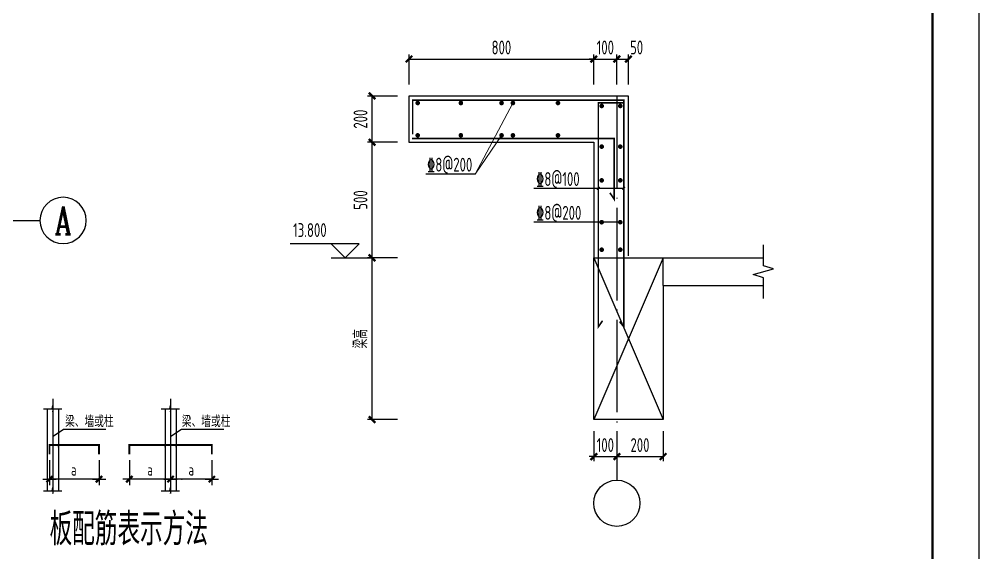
# Model space of a CAD drawing. Extents: x 9732137 to 18866768, y -962146 to 246094.
# Drawn here: x 9815684 to 9836457, y -557624 to -546083 of the extents above; entities that cross this region are included whole.
import ezdxf
from ezdxf.enums import TextEntityAlignment as Align

# ---------------------------------------------------------------- set-up
doc = ezdxf.new("R2010")
doc.units = 0
doc.header["$LTSCALE"] = 1000
doc.linetypes.add('DOTE', pattern=[2.42, 2, -0.2, 0.02, -0.2])
doc.layers.get('0').update_dxf_attribs({"linetype": 'CONTINUOUS'})
doc.layers.get('Defpoints').update_dxf_attribs({"linetype": 'CONTINUOUS'})
for name, color, linetype in [('AXIS', 1, 'DOTE'), ('AXIS_NUM', 7, 'CONTINUOUS'), ('BORDER', 7, 'CONTINUOUS'), ('DIM', 3, 'CONTINUOUS'), ('NUM', 7, 'CONTINUOUS'), ('TEXT', 7, 'CONTINUOUS'), ('THIN', 7, 'CONTINUOUS'), ('节点', 7, 'CONTINUOUS'), ('零厚板', 7, 'CONTINUOUS')]:
    doc.layers.add(name, color=color, linetype=linetype)
doc.layers.add('rein', color=6, linetype='ByLayer', lineweight=18)
doc.styles.add('TSSD_Axis', font='Complex.shx', dxfattribs={"width": 0.7, "bigfont": 'hztxt.shx'})
doc.styles.add('TSSD_Dimension', font='Tssdeng.shx', dxfattribs={"width": 0.7, "bigfont": 'hztxt.shx'})
doc.styles.add('TSSD_Label', font='Tssdeng.shx', dxfattribs={"width": 0.7, "bigfont": 'hztxt.shx'})
doc.styles.add('TSSD_Norm', font='Tssdeng.shx', dxfattribs={"width": 0.7, "bigfont": 'hztxt.shx'})
doc.styles.add('TSSD_Rein', font='Tssdeng.shx', dxfattribs={"width": 0.7, "bigfont": 'hztxt.shx'})
doc.dimstyles.new('TSSD_20_100', dxfattribs={"dimtxt": 300, "dimasz": 100, "dimexe": 100, "dimexo": 250, "dimgap": 100, "dimtad": 1, "dimdec": 0, "dimlfac": 0.2, "dimzin": 0, "dimdsep": 46, "dimtxsty": 'TSSD_Dimension', "dimblk": 'ARCHTICK', "dimcen": 0, "dimclrt": 7, "dimadec": 0, "dimazin": 0, "dimtfac": 1, "dimtdec": 0, "dimtix": 1, "dimtmove": 2, "dimatfit": 3, "dimldrblk": 'ARCHTICK', "dimfxl": 1, "dimtolj": 1, "dimtzin": 0, "dimarcsym": 0})

# ---------------------------------------------------------------- blocks, each defined once
blk = doc.blocks.new('ts_axno')
at = {"color": 0, "linetype": 'ByBlock', "lineweight": -2}
blk.add_circle((0, 0), 0.5, dxfattribs=at)
at = {"color": 0, "linetype": 'ByBlock', "lineweight": -2, "style": 'TSSD_Axis', "width": 0.7}
blk.add_attdef('A', text='', height=0.6, dxfattribs=at).set_placement((0, 0), align=Align.MIDDLE_CENTER)
blk = doc.blocks.new('_DIMX')
blk.add_line((-150, 0), (150, 0))
at = {"const_width": 50}
blk.add_lwpolyline([(-70, -70), (70, 70)], dxfattribs=at)
blk = doc.blocks.new('_ArchTick')
at = {"color": 0, "linetype": 'ByBlock', "const_width": 0.5}
blk.add_lwpolyline([(-0.71, -0.71), (0.71, 0.71)], dxfattribs=at)
blk = doc.blocks.new('*D372')
at = {"layer": 'Defpoints', "color": 0}
for p in [(9828122, -546944), (9824122, -547744), (9828122, -547744)]:
    blk.add_point(p, dxfattribs=at)
at = {"layer": 'DIM', "color": 0, "lineweight": -2}
for p, q in [((9824122, -547494), (9824122, -546844)), ((9824122, -546944), (9828122, -546944)), ((9828122, -547494), (9828122, -546844))]:
    blk.add_line(p, q, dxfattribs=at)
at = {"layer": 'DIM', "color": 0, "lineweight": -2, "xscale": 100, "yscale": 100, "zscale": 100, "rotation": 180}
blk.add_blockref('_ArchTick', (9824122, -546944), dxfattribs=at)
at = {"layer": 'DIM', "color": 0, "lineweight": -2, "xscale": 100, "yscale": 100, "zscale": 100}
blk.add_blockref('_ArchTick', (9828122, -546944), dxfattribs=at)
at = {"layer": 'DIM', "color": 7, "insert": (9826122, -546694), "char_height": 300, "attachment_point": 5, "style": 'TSSD_Dimension'}
blk.add_mtext('\\A1;800', dxfattribs=at)
blk = doc.blocks.new('*D373')
at = {"layer": 'Defpoints', "color": 0}
for p in [(9828622, -546944), (9828122, -547744), (9828622, -547744)]:
    blk.add_point(p, dxfattribs=at)
at = {"layer": 'DIM', "color": 0, "lineweight": -2}
for p, q in [((9828122, -546944), (9828022, -546944)), ((9828122, -547494), (9828122, -546844)), ((9828122, -546944), (9828622, -546944)), ((9828622, -547494), (9828622, -546844)), ((9828622, -546944), (9828722, -546944))]:
    blk.add_line(p, q, dxfattribs=at)
at = {"layer": 'DIM', "color": 0, "lineweight": -2, "xscale": 100, "yscale": 100, "zscale": 100}
blk.add_blockref('_ArchTick', (9828122, -546944), dxfattribs=at)
at = {"layer": 'DIM', "color": 0, "lineweight": -2, "xscale": 100, "yscale": 100, "zscale": 100, "rotation": 180}
blk.add_blockref('_ArchTick', (9828622, -546944), dxfattribs=at)
at = {"layer": 'DIM', "color": 7, "insert": (9828372, -546694), "char_height": 300, "attachment_point": 5, "style": 'TSSD_Dimension'}
blk.add_mtext('\\A1;100', dxfattribs=at)
blk = doc.blocks.new('*D374')
at = {"layer": 'Defpoints', "color": 0}
for p in [(9823322, -548744), (9824122, -548744), (9824122, -551244)]:
    blk.add_point(p, dxfattribs=at)
at = {"layer": 'DIM', "color": 0, "lineweight": -2}
for p, q in [((9823872, -548744), (9823222, -548744)), ((9823322, -551244), (9823322, -548744)), ((9823872, -551244), (9823222, -551244))]:
    blk.add_line(p, q, dxfattribs=at)
at = {"layer": 'DIM', "color": 0, "lineweight": -2, "xscale": 100, "yscale": 100, "zscale": 100}
for p, rotation in [((9823322, -548744), 90), ((9823322, -551244), 270)]:
    blk.add_blockref('_ArchTick', p, dxfattribs=dict(at, rotation=rotation))
at = {"layer": 'DIM', "color": 7, "insert": (9823072, -549994), "char_height": 300, "attachment_point": 5, "rotation": 90, "style": 'TSSD_Dimension'}
blk.add_mtext('\\A1;500', dxfattribs=at)
blk = doc.blocks.new('*D375')
at = {"layer": 'Defpoints', "color": 0}
for p in [(9823322, -547744), (9824122, -547744), (9824122, -548744)]:
    blk.add_point(p, dxfattribs=at)
at = {"layer": 'DIM', "color": 0, "lineweight": -2}
for p, q in [((9823872, -547744), (9823222, -547744)), ((9823322, -548744), (9823322, -547744)), ((9823872, -548744), (9823222, -548744))]:
    blk.add_line(p, q, dxfattribs=at)
at = {"layer": 'DIM', "color": 0, "lineweight": -2, "xscale": 100, "yscale": 100, "zscale": 100}
for p, rotation in [((9823322, -547744), 90), ((9823322, -548744), 270)]:
    blk.add_blockref('_ArchTick', p, dxfattribs=dict(at, rotation=rotation))
at = {"layer": 'DIM', "color": 7, "insert": (9823072, -548244), "char_height": 300, "attachment_point": 5, "rotation": 90, "style": 'TSSD_Dimension'}
blk.add_mtext('\\A1;200', dxfattribs=at)
blk = doc.blocks.new('*D376')
at = {"layer": 'Defpoints', "color": 0}
for p in [(9823322, -551244), (9824122, -551244), (9824122, -554744)]:
    blk.add_point(p, dxfattribs=at)
at = {"layer": 'DIM', "color": 0, "lineweight": -2}
for p, q in [((9823872, -551244), (9823222, -551244)), ((9823322, -554744), (9823322, -551244)), ((9823872, -554744), (9823222, -554744))]:
    blk.add_line(p, q, dxfattribs=at)
at = {"layer": 'DIM', "color": 0, "lineweight": -2, "xscale": 100, "yscale": 100, "zscale": 100}
for p, rotation in [((9823322, -551244), 90), ((9823322, -554744), 270)]:
    blk.add_blockref('_ArchTick', p, dxfattribs=dict(at, rotation=rotation))
at = {"layer": 'DIM', "color": 7, "insert": (9823072, -552994), "char_height": 300, "attachment_point": 5, "rotation": 90, "style": 'TSSD_Dimension'}
blk.add_mtext('\\A1;梁高', dxfattribs=at)
blk = doc.blocks.new('*D377')
at = {"layer": 'Defpoints', "color": 0}
for p in [(9828122, -554744), (9828622, -554744), (9828622, -555544)]:
    blk.add_point(p, dxfattribs=at)
at = {"layer": 'DIM', "color": 0, "lineweight": -2}
for p, q in [((9828122, -554994), (9828122, -555644)), ((9828622, -554994), (9828622, -555644)), ((9828122, -555544), (9828022, -555544)), ((9828122, -555544), (9828622, -555544)), ((9828622, -555544), (9828722, -555544))]:
    blk.add_line(p, q, dxfattribs=at)
at = {"layer": 'DIM', "color": 0, "lineweight": -2, "xscale": 100, "yscale": 100, "zscale": 100}
blk.add_blockref('_ArchTick', (9828122, -555544), dxfattribs=at)
at = {"layer": 'DIM', "color": 0, "lineweight": -2, "xscale": 100, "yscale": 100, "zscale": 100, "rotation": 180}
blk.add_blockref('_ArchTick', (9828622, -555544), dxfattribs=at)
at = {"layer": 'DIM', "color": 7, "insert": (9828372, -555294), "char_height": 300, "attachment_point": 5, "style": 'TSSD_Dimension'}
blk.add_mtext('\\A1;100', dxfattribs=at)
blk = doc.blocks.new('*D378')
at = {"layer": 'Defpoints', "color": 0}
for p in [(9828622, -554744), (9829622, -554744), (9829622, -555544)]:
    blk.add_point(p, dxfattribs=at)
at = {"layer": 'DIM', "color": 0, "lineweight": -2}
for p, q in [((9828622, -554994), (9828622, -555644)), ((9829622, -554994), (9829622, -555644)), ((9828622, -555544), (9829622, -555544))]:
    blk.add_line(p, q, dxfattribs=at)
at = {"layer": 'DIM', "color": 0, "lineweight": -2, "xscale": 100, "yscale": 100, "zscale": 100, "rotation": 180}
blk.add_blockref('_ArchTick', (9828622, -555544), dxfattribs=at)
at = {"layer": 'DIM', "color": 0, "lineweight": -2, "xscale": 100, "yscale": 100, "zscale": 100}
blk.add_blockref('_ArchTick', (9829622, -555544), dxfattribs=at)
at = {"layer": 'DIM', "color": 7, "insert": (9829122, -555294), "char_height": 300, "attachment_point": 5, "style": 'TSSD_Dimension'}
blk.add_mtext('\\A1;200', dxfattribs=at)
blk = doc.blocks.new('*D379')
at = {"layer": 'Defpoints', "color": 0}
for p in [(9828872, -546944), (9828622, -547744), (9828872, -547744)]:
    blk.add_point(p, dxfattribs=at)
at = {"layer": 'DIM', "color": 0, "lineweight": -2}
for p, q in [((9828622, -547494), (9828622, -546844)), ((9828622, -546944), (9828872, -546944)), ((9828872, -547494), (9828872, -546844))]:
    blk.add_line(p, q, dxfattribs=at)
at = {"layer": 'DIM', "color": 0, "lineweight": -2, "xscale": 100, "yscale": 100, "zscale": 100, "rotation": 180}
blk.add_blockref('_ArchTick', (9828622, -546944), dxfattribs=at)
at = {"layer": 'DIM', "color": 0, "lineweight": -2, "xscale": 100, "yscale": 100, "zscale": 100}
blk.add_blockref('_ArchTick', (9828872, -546944), dxfattribs=at)
at = {"layer": 'DIM', "color": 7, "insert": (9829049, -546694), "char_height": 300, "attachment_point": 5, "style": 'TSSD_Dimension'}
blk.add_mtext('\\A1;50', dxfattribs=at)

msp = doc.modelspace()

# ---------------------------------------------------------------- linework, layer by layer
at = {"color": 0}
for p, q in [((9828121.7, -551244.2, 0), (9831794.2, -551244.2, 0)), ((9829621.7, -551844.2, 0), (9831794.2, -551844.2, 0))]:
    msp.add_line(p, q, dxfattribs=at)
for p, q in [((9816210.8, -554513.6, 0), (9816398.3, -554513.6, 0)), ((9816292.1, -554513.6, 0), (9816292.1, -556285.3, 0)), ((9816398.3, -554513.6, 0), (9816413.2, -554441.6, 0)), ((9816413.2, -554441.6, 0), (9816413.2, -554573.1, 0)), ((9816413.2, -554573.1, 0), (9816428.1, -554513.6, 0)), ((9816428.1, -554513.6, 0), (9816605.6, -554513.6, 0)), ((9816533.4, -554513.6, 0), (9816533.4, -556285.3, 0)), ((9818759.3, -554513.6, 0), (9818946.8, -554513.6, 0)), ((9818840.6, -554513.6, 0), (9818840.6, -556285.3, 0)), ((9818946.8, -554513.6, 0), (9818961.7, -554441.6, 0)), ((9818961.7, -554441.6, 0), (9818961.7, -554573.1, 0)), ((9818961.7, -554573.1, 0), (9818976.6, -554513.6, 0)), ((9818976.6, -554513.6, 0), (9819154.1, -554513.6, 0)), ((9819081.8, -554513.6, 0), (9819081.8, -556285.3, 0)), ((9816420.2, -555104.1, 0), (9816645.6, -554949.3, 0)), ((9816645.6, -554949.3, 0), (9817556.5, -554949.3, 0)), ((9818968.7, -555104.1, 0), (9819194.1, -554949.3, 0)), ((9819194.1, -554949.3, 0), (9820111.5, -554949.3, 0)), ((9816210.8, -556285.3, 0), (9816398.3, -556285.3, 0)), ((9816398.3, -556285.3, 0), (9816413.2, -556213.2, 0)), ((9816413.2, -556213.2, 0), (9816413.2, -556344.7, 0)), ((9816413.2, -556344.7, 0), (9816428.1, -556285.3, 0)), ((9816428.1, -556285.3, 0), (9816605.6, -556285.3, 0)), ((9818759.3, -556285.3, 0), (9818946.8, -556285.3, 0)), ((9818946.8, -556285.3, 0), (9818961.7, -556213.2, 0)), ((9818961.7, -556213.2, 0), (9818961.7, -556344.7, 0)), ((9818961.7, -556344.7, 0), (9818976.6, -556285.3, 0)), ((9818976.6, -556285.3, 0), (9819154.1, -556285.3, 0))]:
    msp.add_line(p, q)
at = {"color": 0, "linetype": 'ByBlock'}
for p, q in [((9816339.5, -555618.6, 0), (9816339.5, -556160.4, 0)), ((9817412, -555618.6, 0), (9817412, -556160.4, 0)), ((9818068.6, -555618.6, 0), (9818068.6, -556160.4, 0)), ((9818840.6, -555618.6, 0), (9818840.6, -556160.4, 0)), ((9819081.8, -555618.6, 0), (9819081.8, -556160.4, 0)), ((9819852.9, -555618.6, 0), (9819852.9, -556160.4, 0)), ((9817411.1, -556031.5, 0), (9816316.4, -556031.5, 0)), ((9818961.2, -556031.5, 0), (9818069.5, -556031.5, 0)), ((9819852.9, -556031.5, 0), (9818961.2, -556031.5, 0))]:
    msp.add_line(p, q, dxfattribs=at)
at = {"color": 7, "linetype": 'Continuous', "ltscale": 2, "const_width": 24, "elevation": 0}
for points in [[(9828189.8, -549773.6), (9828251.3, -549712.1)], [(9828740.8, -549773.6), (9828802.3, -549712.1)]]:
    msp.add_lwpolyline(points, dxfattribs=at)
at = {"color": 1, "const_width": 40, "elevation": 0}
for points in [[(9816339.5, -555491.2), (9816339.5, -555292.2), (9817412, -555292.2), (9817412, -555491.2)], [(9818068.6, -555491.2), (9818068.6, -555292.2), (9819853.8, -555292.2), (9819853.8, -555491.2)]]:
    msp.add_lwpolyline(points, dxfattribs=at)
at = {"color": 0, "linetype": 'ByBlock'}
for p in [(9816533.4, -555329.1, 0), (9817412, -555329.1, 0), (9818068.6, -555329.1, 0), (9818840.6, -555329.1, 0), (9819081.8, -555329.1, 0), (9816366.3, -556031.5, 0), (9818068.6, -556031.5, 0), (9818961.2, -556031.5, 0), (9819202.5, -556031.5, 0)]:
    msp.add_point(p, dxfattribs=at)
at = {"layer": 'AXIS', "linetype": 'DOTE'}
msp.add_line((9828621.7, -547744.2, 0), (9828621.7, -556053.8, 0), dxfattribs=at)
at = {"layer": 'AXIS', "color": 1, "linetype": 'DOTE'}
for p, q in [((9816412.7, -554296.9, 0), (9816412.7, -556463.1, 0)), ((9818961.2, -554296.9, 0), (9818961.2, -556463.1, 0))]:
    msp.add_line(p, q, dxfattribs=at)
at = {"layer": 'AXIS_NUM'}
msp.add_line((9812133.6, -550435.1, 0), (9816133.6, -550435.1, 0), dxfattribs=at)
at = {"layer": 'BORDER'}
msp.add_lwpolyline([(9777056.8, -568706.3), (9777056.8, -526706.3), (9836456.8, -526706.3), (9836456.8, -568706.3)], close=True, dxfattribs=at)
at = {"layer": 'BORDER', "const_width": 50}
msp.add_lwpolyline([(9779556.8, -567706.3), (9779556.8, -527706.3), (9835456.8, -527706.3), (9835456.8, -567706.3)], close=True, dxfattribs=at)
at = {"layer": 'NUM'}
for p, q in [((9822440.4, -550944.2, 0), (9821552, -550944.2, 0)), ((9822740.4, -551244.2, 0), (9822440.4, -550944.2, 0)), ((9823040.4, -550944.2, 0), (9822440.4, -550944.2, 0)), ((9822740.4, -551244.2, 0), (9823040.4, -550944.2, 0)), ((9822440.4, -551244.2, 0), (9823321.7, -551244.2, 0))]:
    msp.add_line(p, q, dxfattribs=at)
at = {"layer": 'rein', "color": 0}
for q in [(9826371.1, -547895.4, 0), (9826125.6, -548595.1, 0)]:
    msp.add_line((9825552.8, -549431.4, 0), q, dxfattribs=at)
at = {"layer": 'rein', "const_width": 35, "elevation": 0}
for points in [[(9828680, -552622.5), (9828771.6, -552736.1), (9828771.6, -547830.9), (9824201.7, -547830.9), (9824201.7, -548574.2)], [(9828771.6, -547894.1), (9828220.5, -547894.1), (9828220.5, -552736.1), (9828312.1, -552605.2)], [(9824190.3, -548665), (9828563.3, -548665), (9828563.3, -549974.3), (9828470.5, -549838)]]:
    msp.add_lwpolyline(points, dxfattribs=at)
at = {"layer": 'rein', "const_width": 50, "elevation": 0}
for points in [[(9824285.2, -547895.5, 1), (9824335.2, -547895.5, 1)], [(9825219.4, -547895.5, 1), (9825269.4, -547895.5, 1)], [(9826100.6, -547895.5, 1), (9826150.6, -547895.5, 1)], [(9826346.1, -547895.4, 1), (9826396.1, -547895.4, 1)], [(9827320.9, -547895.4, 1), (9827370.9, -547895.4, 1)], [(9828268.2, -547959.8, 1), (9828318.2, -547959.8, 1)], [(9828670.3, -547959.8, 1), (9828720.3, -547959.8, 1)], [(9824285.2, -548595.1, 1), (9824335.2, -548595.1, 1)], [(9825219.4, -548595.1, 1), (9825269.4, -548595.1, 1)], [(9826100.6, -548595.1, 1), (9826150.6, -548595.1, 1)], [(9826346.1, -548595.1, 1), (9826396.1, -548595.1, 1)], [(9827320.9, -548595.1, 1), (9827370.9, -548595.1, 1)], [(9828268.2, -548839.2, 1), (9828318.2, -548839.2, 1)], [(9828670.3, -548839.2, 1), (9828720.3, -548839.2, 1)], [(9828268.2, -549568.6, 1), (9828318.2, -549568.6, 1)], [(9828670.3, -549568.6, 1), (9828720.3, -549568.6, 1)], [(9828268.2, -550473.5, 1), (9828318.2, -550473.5, 1)], [(9828670.3, -550473.5, 1), (9828720.3, -550473.5, 1)], [(9828268.2, -551069, 1), (9828318.2, -551069, 1)], [(9828670.3, -551069, 1), (9828720.3, -551069, 1)]]:
    msp.add_lwpolyline(points, format="xyb", close=True, dxfattribs=at)
at = {"layer": 'THIN', "color": 7, "ltscale": 0.5}
for p, q in [((9825552.8, -549431.4, 0), (9824483.6, -549431.4, 0)), ((9828771.6, -549742.9, 0), (9826825.9, -549742.9, 0)), ((9828695.3, -550473.5, 0), (9826825.9, -550473.5, 0))]:
    msp.add_line(p, q, dxfattribs=at)
at = {"layer": 'THIN', "elevation": 0}
msp.add_lwpolyline([(9831794.2, -552124.2), (9831794.2, -551674.2), (9831574.2, -551604.2), (9832014.2, -551484.2), (9831794.2, -551414.2), (9831794.2, -550964.2)], dxfattribs=at)
at = {"layer": '节点', "color": 7}
for p, q in [((9829621.7, -551244.2, 0), (9828121.7, -554744.2, 0)), ((9828121.7, -551244.2, 0), (9831605.8, -551244.2, 0)), ((9828121.7, -551244.2, 0), (9829621.7, -554744.2, 0)), ((9829621.7, -551844.2, 0), (9829621.7, -551244.2, 0))]:
    msp.add_line(p, q, dxfattribs=at)
at = {"layer": '零厚板', "elevation": 0}
for points in [[(9828871.7, -551201.8), (9828871.7, -547744.2), (9824121.7, -547744.2), (9824121.7, -548744.2), (9828121.7, -548744.2), (9828121.7, -548744.2), (9828121.7, -548744.2), (9828121.7, -548744.2), (9828121.7, -548744.2), (9828121.7, -551244.2)], [(9829621.7, -551844.2), (9829621.7, -551844.2), (9829621.7, -554744.2), (9828121.7, -554744.2), (9828121.7, -551244.2)]]:
    msp.add_lwpolyline(points, dxfattribs=at)

# ---------------------------------------------------------------- block references
at = {"color": 0, "linetype": 'ByBlock', "xscale": 0.9649999998509884, "yscale": 0.9649999998509884, "zscale": 0.9649999999999996}
for p in [(9816339.5, -556031.5, 0), (9817412, -556031.5, 0), (9818961.2, -556031.5, 0), (9819853.8, -556031.5, 0)]:
    msp.add_blockref('_DIMX', p, dxfattribs=at)
at = {"color": 0, "linetype": 'ByBlock', "xscale": 0.9649999998509884, "yscale": 0.9649999998509884, "zscale": 0.9649999999999996, "rotation": 180}
msp.add_blockref('_DIMX', (9818068.6, -556031.5, 0), dxfattribs=at)
at = {"layer": 'AXIS_NUM'}
ref = msp.add_blockref('ts_axno', (9816633.6, -550435.1, 0), dxfattribs=dict(at, xscale=-1000, yscale=1000, zscale=1000))
ref.add_attrib('A', 'A', dxfattribs={"height": 600, "style": 'TSSD_Axis', "width": 0.7}).set_placement((9816633.6, -550435.1, 0), align=Align.MIDDLE_CENTER)
at = {"layer": 'AXIS_NUM', "xscale": 1000, "yscale": 1000, "zscale": 1000, "rotation": 359.9999999999933}
msp.add_blockref('ts_axno', (9828621.7, -556553.8, 0), dxfattribs=at)

# ---------------------------------------------------------------- texts
at = {"style": 'TSSD_Rein', "width": 0.7}
for p in [(9816677.8, -554906.8, 0), (9819205.9, -554906.8, 0)]:
    msp.add_text('梁、墙或柱', height=250, dxfattribs=at).set_placement(p)
for p in [(9816863.7, -555827.5, 0), (9818515.4, -555827.5, 0), (9819407, -555827.5, 0)]:
    msp.add_text('a', height=250, dxfattribs=at).set_placement(p, align=Align.MIDDLE_CENTER)
at = {"layer": 'NUM', "color": 1, "style": 'TSSD_Label', "width": 0.7}
msp.add_text('13.800', height=300, dxfattribs=at).set_placement((9822338.9, -550884.2, 0), align=Align.BOTTOM_RIGHT)
at = {"layer": 'NUM', "style": 'TSSD_Norm', "width": 0.7}
msp.add_text('板配筋表示方法', height=700, dxfattribs=at).set_placement((9816341.1, -557672.5, 0), align=Align.BOTTOM_LEFT)
at = {"layer": 'TEXT', "color": 7, "style": 'TSSD_Rein', "width": 0.7}
for s, p in [('%%1328@200', (9824511.5, -549379.3, 0)), ('%%1328@100', (9826872.2, -549690.7, 0)), ('%%1328@200', (9826872.2, -550421.3, 0))]:
    msp.add_text(s, height=300, rotation=360, dxfattribs=at).set_placement(p)

# ---------------------------------------------------------------- dimensions: what is measured, and where the dimension line sits
at = {"layer": 'DIM'}
for base, p1, p2, picture, middle in [((9828121.7, -546944.2, 0), (9824121.7, -547744.2, 0), (9828121.7, -547744.2, 0), '*D372', (9826121.7, -546694.2, 0)), ((9828621.7, -546944.2, 0), (9828121.7, -547744.2, 0), (9828621.7, -547744.2, 0), '*D373', (9828371.7, -546694.2, 0)), ((9828621.7, -555544.2, 0), (9828121.7, -554744.2, 0), (9828621.7, -554744.2, 0), '*D377', (9828371.7, -555294.2, 0)), ((9829621.7, -555544.2, 0), (9828621.7, -554744.2, 0), (9829621.7, -554744.2, 0), '*D378', (9829121.7, -555294.2, 0))]:
    dim = msp.add_linear_dim(base=base, p1=p1, p2=p2, dimstyle='TSSD_20_100', dxfattribs=at)
    dim.commit()
    dim.dimension.update_dxf_attribs({"geometry": picture, "text_midpoint": middle})
dim = msp.add_linear_dim(base=(9828871.7, -546944.2, 0), p1=(9828621.7, -547744.2, 0), p2=(9828871.7, -547744.2, 0), dimstyle='TSSD_20_100', dxfattribs=at)
dim.commit()
dim.dimension.update_dxf_attribs({"geometry": '*D379', "text_midpoint": (9829049, -546694.2, 0), "dimtype": 160})
for base, p1, p2, picture, middle in [((9823321.7, -547744.2, 0), (9824121.7, -548744.2, 0), (9824121.7, -547744.2, 0), '*D375', (9823071.7, -548244.2, 0)), ((9823321.7, -548744.2, 0), (9824121.7, -551244.2, 0), (9824121.7, -548744.2, 0), '*D374', (9823071.7, -549994.2, 0))]:
    dim = msp.add_linear_dim(base=base, p1=p1, p2=p2, angle=90, dimstyle='TSSD_20_100', dxfattribs=at)
    dim.commit()
    dim.dimension.update_dxf_attribs({"geometry": picture, "text_midpoint": middle})
dim = msp.add_linear_dim(base=(9823321.7, -551244.2, 0), p1=(9824121.7, -554744.2, 0), p2=(9824121.7, -551244.2, 0), angle=90, text='梁高', dimstyle='TSSD_20_100', dxfattribs=at)
dim.commit()
dim.dimension.update_dxf_attribs({"geometry": '*D376', "text_midpoint": (9823071.7, -552994.2, 0)})

doc.saveas('drawing.dxf')
